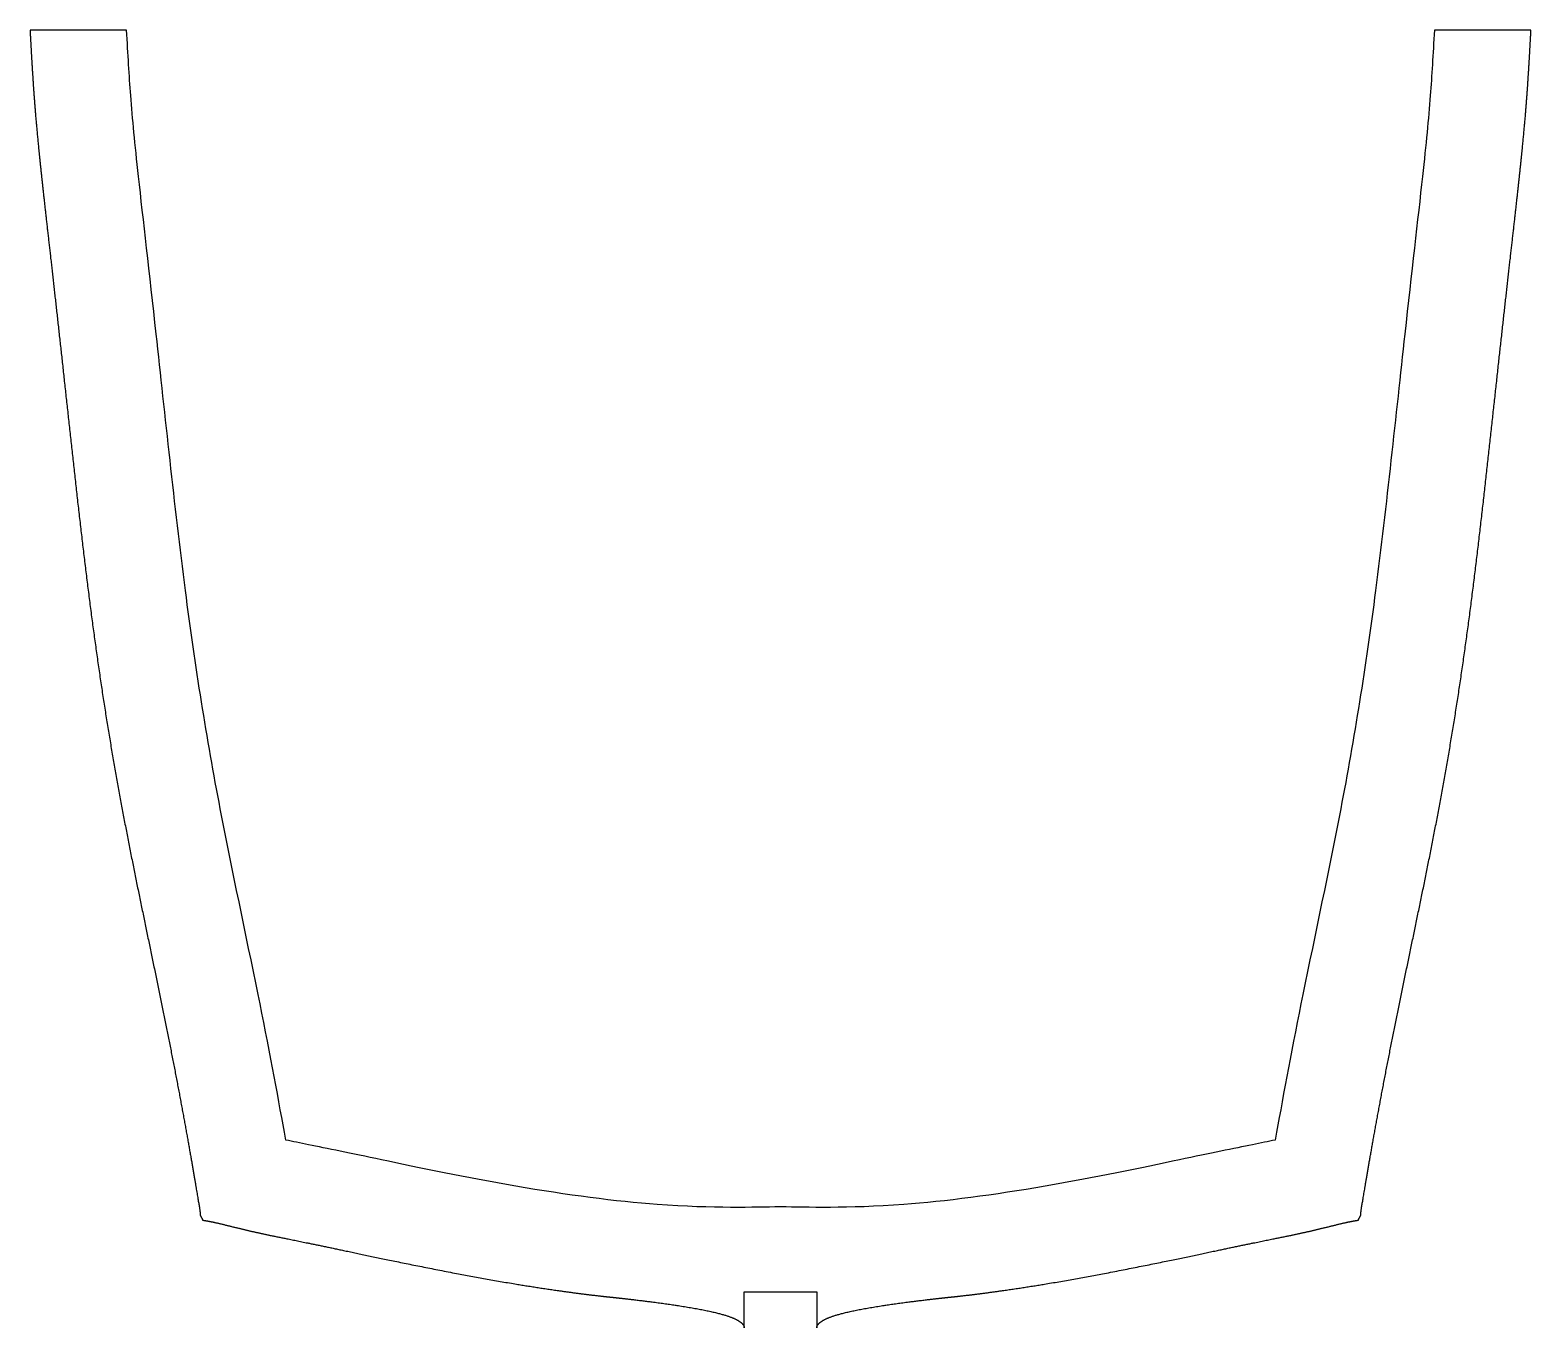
# Model space of a CAD drawing. Header units: millimetres. Extents: x -31.1 to 31.1, y 25.3 to 79.2.
import ezdxf

# ---------------------------------------------------------------- set-up
doc = ezdxf.new("R2010")
doc.units = ezdxf.units.MM
doc.layers.get('0').update_dxf_attribs({"linetype": 'CONTINUOUS'})

msp = doc.modelspace()

# ---------------------------------------------------------------- linework, layer by layer
for p, q in [((-27.113, 79.155), (-31.119, 79.155)), ((31.119, 79.155), (27.113, 79.155)), ((-1.5, 25.332), (-1.5, 26.832)), ((-1.5, 26.832), (1.5, 26.832)), ((1.5, 26.832), (1.5, 25.332))]:
    msp.add_line(p, q)
for points, degree, knots in [([(-31.119, 79.155), (-31.107, 78.937), (-31.084, 78.513), (-31.05, 77.908), (-31.005, 77.156), (-30.943, 76.261), (-30.869, 75.351), (-30.777, 74.369), (-30.663, 73.271), (-30.528, 72.035), (-30.372, 70.655), (-30.2, 69.137), (-30.016, 67.496), (-29.823, 65.754), (-29.624, 63.934), (-29.42, 62.059), (-29.209, 60.148), (-28.99, 58.221), (-28.758, 56.295), (-28.512, 54.382), (-28.248, 52.492), (-27.964, 50.634), (-27.659, 48.809), (-27.335, 47.016), (-26.994, 45.249), (-26.641, 43.5), (-26.282, 41.765), (-25.924, 40.043), (-25.574, 38.342), (-25.241, 36.678), (-24.933, 35.083), (-24.658, 33.598), (-24.43, 32.297), (-24.239, 31.217), (-24.13, 30.477), (-24.018, 29.967), (-24.112, 30.038), (-23.894, 29.783), (-24.067, 29.816), (-23.611, 29.762), (-22.781, 29.54), (-21.957, 29.346), (-21.203, 29.178), (-20.457, 29.031), (-19.575, 28.854), (-18.455, 28.62), (-17.062, 28.324), (-15.413, 27.979), (-13.562, 27.61), (-11.588, 27.247), (-9.918, 26.977), (-8.678, 26.804), (-7.858, 26.703), (-7.426, 26.654), (-7.365, 26.647)], 5, [-1, -1, -1, -1, -1, -1, -0.9818182, -0.9636364, -0.9454545, -0.9272727, -0.9090909, -0.8909091, -0.8727273, -0.8545455, -0.8363636, -0.8181818, -0.8, -0.7818182, -0.7636364, -0.7454545, -0.7272727, -0.7090909, -0.6909091, -0.6727273, -0.6545455, -0.6363636, -0.6181818, -0.6, -0.5818182, -0.5636364, -0.5454545, -0.5272727, -0.5090909, -0.4909091, -0.4727273, -0.4545455, -0.4363636, -0.4181818, -0.4, -0.3818182, -0.3636364, -0.3454545, -0.3272727, -0.3090909, -0.2909091, -0.2727273, -0.2545455, -0.2363636, -0.2181818, -0.2, -0.1818182, -0.1636364, -0.1454545, -0.1272727, -0.1090909, -0.1060896, -0.1060896, -0.1060896, -0.1060896, -0.1060896, -0.1060896]), ([(-20.514, 33.125), (-20.533, 33.234), (-20.553, 33.343), (-20.573, 33.456), (-20.85, 35.02), (-21.238, 37.079), (-21.661, 39.164), (-22.176, 41.7), (-22.734, 44.285), (-23.23, 46.863), (-23.789, 49.773), (-24.267, 52.762), (-24.674, 55.915), (-25.131, 59.462), (-25.518, 63.203), (-25.887, 66.549), (-26.166, 69.081), (-26.427, 71.336), (-26.618, 73.082), (-26.767, 74.443), (-26.868, 75.474), (-26.942, 76.436), (-27.007, 77.279), (-27.057, 78.128), (-27.113, 79.155)], 3, [0.4557557, 0.4557557, 0.4557557, 0.4557557, 0.4605856, 0.4605856, 0.4605856, 0.5274592, 0.5274592, 0.5274592, 0.6088124, 0.6088124, 0.6088124, 0.7005989, 0.7005989, 0.7005989, 0.8038634, 0.8038634, 0.8038634, 0.8819787, 0.8819787, 0.8819787, 0.9429006, 0.9429006, 0.9429006, 0.9963159, 0.9963159, 0.9963159, 0.9963159]), ([(7.365, 26.647), (7.426, 26.654), (7.858, 26.703), (8.678, 26.804), (9.918, 26.977), (11.588, 27.247), (13.562, 27.61), (15.413, 27.979), (17.062, 28.324), (18.455, 28.62), (19.575, 28.854), (20.457, 29.031), (21.203, 29.178), (21.957, 29.346), (22.781, 29.54), (23.611, 29.762), (24.067, 29.816), (23.894, 29.783), (24.112, 30.038), (24.018, 29.967), (24.13, 30.477), (24.239, 31.217), (24.43, 32.297), (24.658, 33.598), (24.933, 35.083), (25.241, 36.678), (25.574, 38.342), (25.924, 40.043), (26.282, 41.765), (26.641, 43.5), (26.994, 45.249), (27.335, 47.016), (27.659, 48.809), (27.964, 50.634), (28.248, 52.492), (28.512, 54.382), (28.758, 56.295), (28.99, 58.221), (29.209, 60.148), (29.42, 62.059), (29.624, 63.934), (29.823, 65.754), (30.016, 67.496), (30.2, 69.137), (30.372, 70.655), (30.528, 72.035), (30.663, 73.271), (30.777, 74.369), (30.869, 75.351), (30.943, 76.261), (31.005, 77.156), (31.05, 77.908), (31.084, 78.513), (31.107, 78.937), (31.119, 79.155)], 5, [0.1060896, 0.1060896, 0.1060896, 0.1060896, 0.1060896, 0.1060896, 0.1090909, 0.1272727, 0.1454545, 0.1636364, 0.1818182, 0.2, 0.2181818, 0.2363636, 0.2545455, 0.2727273, 0.2909091, 0.3090909, 0.3272727, 0.3454545, 0.3636364, 0.3818182, 0.4, 0.4181818, 0.4363636, 0.4545455, 0.4727273, 0.4909091, 0.5090909, 0.5272727, 0.5454545, 0.5636364, 0.5818182, 0.6, 0.6181818, 0.6363636, 0.6545455, 0.6727273, 0.6909091, 0.7090909, 0.7272727, 0.7454545, 0.7636364, 0.7818182, 0.8, 0.8181818, 0.8363636, 0.8545455, 0.8727273, 0.8909091, 0.9090909, 0.9272727, 0.9454545, 0.9636364, 0.9818182, 1, 1, 1, 1, 1, 1]), ([(27.113, 79.155), (27.057, 78.128), (27.007, 77.279), (26.942, 76.436), (26.868, 75.474), (26.767, 74.443), (26.618, 73.082), (26.427, 71.336), (26.166, 69.081), (25.887, 66.549), (25.518, 63.203), (25.131, 59.462), (24.674, 55.915), (24.267, 52.762), (23.789, 49.773), (23.23, 46.863), (22.734, 44.285), (22.176, 41.7), (21.661, 39.164), (21.238, 37.079), (20.85, 35.02), (20.573, 33.456), (20.553, 33.343), (20.533, 33.234), (20.514, 33.125)], 3, [-0.9963159, -0.9963159, -0.9963159, -0.9963159, -0.9429006, -0.9429006, -0.9429006, -0.8819787, -0.8819787, -0.8819787, -0.8038634, -0.8038634, -0.8038634, -0.7005989, -0.7005989, -0.7005989, -0.6088124, -0.6088124, -0.6088124, -0.5274592, -0.5274592, -0.5274592, -0.4605856, -0.4605856, -0.4605856, -0.4557557, -0.4557557, -0.4557557, -0.4557557]), ([(0, 30.353), (-0.01, 30.353), (-0.02, 30.353), (-0.03, 30.353), (-1.083, 30.345), (-2.726, 30.275), (-5.119, 30.453), (-6.798, 30.578), (-8.879, 30.849), (-10.978, 31.212), (-13.011, 31.564), (-14.999, 31.978), (-16.547, 32.305), (-17.831, 32.575), (-18.82, 32.782), (-19.566, 32.931), (-19.925, 33.003), (-20.22, 33.062), (-20.514, 33.125)], 3, [-0.0008722, -0.0008722, -0.0008722, -0.0008722, 0, 0, 0, 0.0859059, 0.0859059, 0.0859059, 0.1461868, 0.1461868, 0.1461868, 0.2045726, 0.2045726, 0.2045726, 0.2529985, 0.2529985, 0.2529985, 0.2762814, 0.2762814, 0.2762814, 0.2762814]), ([(20.514, 33.125), (20.22, 33.062), (19.925, 33.003), (19.566, 32.931), (18.82, 32.782), (17.831, 32.575), (16.547, 32.305), (14.999, 31.978), (13.011, 31.564), (10.978, 31.212), (8.879, 30.849), (6.798, 30.578), (5.119, 30.453), (2.726, 30.275), (1.083, 30.345), (0.03, 30.353), (0.02, 30.353), (0.01, 30.353), (0, 30.353)], 3, [-0.2762814, -0.2762814, -0.2762814, -0.2762814, -0.2529985, -0.2529985, -0.2529985, -0.2045726, -0.2045726, -0.2045726, -0.1461868, -0.1461868, -0.1461868, -0.0859059, -0.0859059, -0.0859059, 0, 0, 0, 0.0008722, 0.0008722, 0.0008722, 0.0008722]), ([(-6.727, 26.579), (-6.646, 26.57), (-6.362, 26.538), (-5.886, 26.484), (-5.243, 26.405), (-4.472, 26.3), (-3.688, 26.177), (-3.009, 26.049), (-2.448, 25.917), (-2.016, 25.779), (-1.713, 25.635), (-1.569, 25.517), (-1.514, 25.425), (-1.501, 25.363), (-1.5, 25.332)], 5, [-0.9393247, -0.9393247, -0.9393247, -0.9393247, -0.9393247, -0.9393247, -0.9, -0.8, -0.7, -0.6, -0.5, -0.4, -0.3, -0.2, -0.1, 0, 0, 0, 0, 0, 0]), ([(1.5, 25.332), (1.501, 25.363), (1.514, 25.425), (1.569, 25.517), (1.713, 25.635), (2.016, 25.779), (2.448, 25.917), (3.009, 26.049), (3.688, 26.177), (4.472, 26.3), (5.243, 26.405), (5.886, 26.484), (6.362, 26.538), (6.646, 26.57), (6.727, 26.579)], 5, [0, 0, 0, 0, 0, 0, 0.1, 0.2, 0.3, 0.4, 0.5, 0.6, 0.7, 0.8, 0.9, 0.9393247, 0.9393247, 0.9393247, 0.9393247, 0.9393247, 0.9393247])]:
    msp.add_open_spline(points, degree=degree, knots=knots)
for points in [[(-7.365, 26.647), (-7.235, 26.633), (-7.106, 26.62), (-6.978, 26.606), (-6.852, 26.593), (-6.727, 26.579)], [(6.727, 26.579), (6.852, 26.593), (6.978, 26.606), (7.106, 26.62), (7.235, 26.633), (7.365, 26.647)]]:
    msp.add_open_spline(points, degree=5)

doc.saveas('drawing.dxf')
